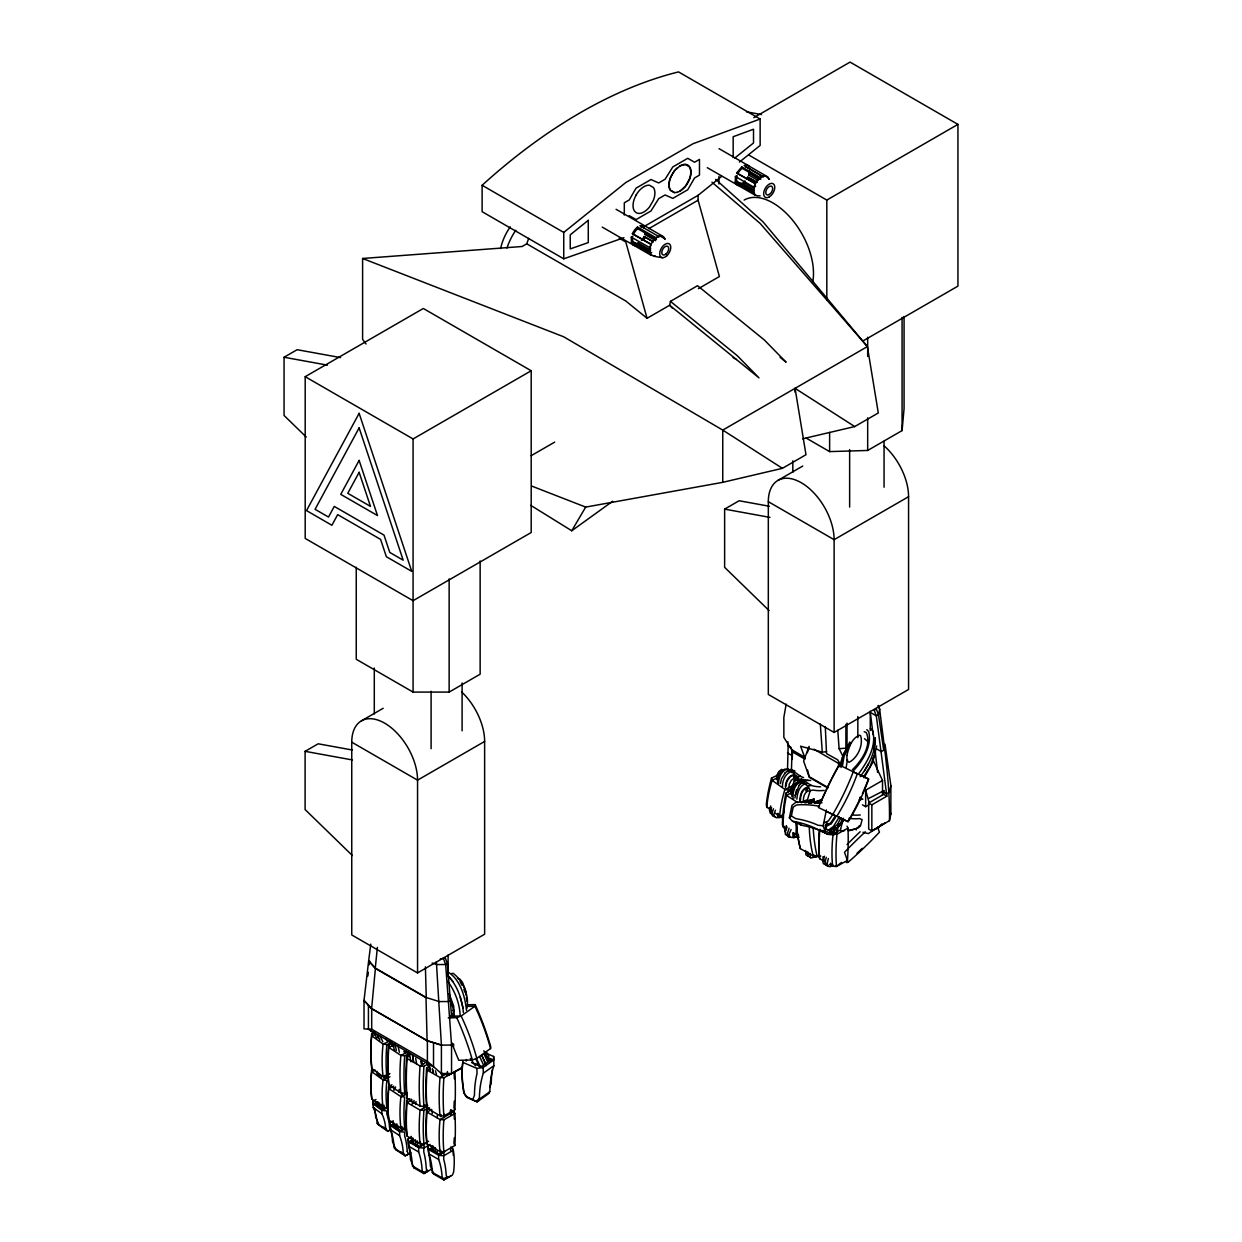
<?xml version="1.0" encoding="UTF-8"?>
<svg xmlns="http://www.w3.org/2000/svg" width="1242" height="1242" viewBox="0 0 1242 1242"><rect width="100%" height="100%" fill="white"/><g stroke="black" fill="none" stroke-linecap="round" stroke-linejoin="round"><path stroke-width="1.5" d="M462.971 1060.947A103.66 65.267 54.7 0 0 464.291 1093.224L467.101 1097.571L477.13 1101.871L478.651 1100.723L479.396 1097.54A121.654 76.585 54.7 0 1 483.355 1073.197L483.107 1067.515L493.633 1060.063L493.664 1056.476L486.662 1053.464M471.556 1062.547L483.107 1067.515L476.85 1068.399L462.831 1062.376L462.614 1064.13A113.752 71.617 54.7 0 0 463.778 1092.649L465.781 1096.282L477.13 1101.871L489.177 1093.271L489.907 1090.088A121.654 76.585 54.7 0 1 493.866 1065.745L493.664 1056.476M791.449 770.614L792.054 749.376M461.574 1067.468L461.543 1068.399L447.772 1075.401L445.831 1074.283M777.849 780.55L779.712 774.061L784.028 769.993M785.907 786.279L786.931 781.451L789.881 777.073L792.086 775.722L793.793 776.126L794.492 779.634M412.235 1104.138L412.344 1101.794M415.418 1139.768L415.651 1145.264M417.421 1140.917L417.576 1146.366M420.417 1141.786L420.557 1146.242M433.458 1146.506L433.613 1151.707M435.383 1147.624L435.616 1152.855M432.185 1113.531L432.294 1111.295M437.262 1117.862L437.37 1115.13M396.943 1128.947L396.788 1123.855M393.916 1090.259L394.024 1088.07M401.492 1095.242L401.601 1093.053M379.478 1102.958L379.648 1107.383L379.276 1105.24M381.154 1104.185L381.325 1108.609M384.011 1105.209L384.151 1108.842M376.792 1073.228L376.9 1071.318M377.584 1075.308L377.723 1072.979M379.276 1076.535L379.4 1074.206M379.338 1076.597L379.478 1074.268M381.03 1077.823L381.154 1075.494M383.918 1078.413L384.026 1076.504M794.911 797.954L796.464 789.974M796.852 799.196C797.255 793.436 799.227 785.518 805.453 783.764L806.679 784.199M792.194 759.452L792.598 750.106M638.093 244.876L638.248 242.966A8.973 5.185 -60 0 1 633.948 242.827L649.457 251.769M842.48 765.677L844.032 756.456L850.646 742.809M846.159 767.447L847.463 759.638M787.506 770.024L788.158 745.247M787.055 834.593L789.089 828.259M806.229 438.1L829.625 451.607L867.677 450.458L902.08 430.586L904.067 408.618L904.067 316.524M453.594 1046.323L453.594 1043.87L451.545 1045.065L441.407 1045.112L427.093 1040.563L371.622 1008.535L375.41 968.449L368.657 960.827L370.768 944.106M440.273 959.01L445.257 957.97L447.384 963.528L450.349 1000.447L448.471 1001.533L439.233 1001.58L426.254 997.512L375.27 968.077L377.397 947.367M466.247 1061.165L466.433 1059.488M367.865 976.026L368.3 972.284M369.153 964.801L369.588 961.06M805.282 756.207L804.925 759.11L793.001 752.233M411.273 1101.049L411.49 1099.248M423.786 1108.283L424.469 1104.681M792.21 793.545L793.7 787.723L796.79 783.593M450.598 1150.325L450.799 1146.971M440.848 1116.682L441.112 1114.633M443.736 1117.722L444.419 1114.276M454.386 1016.515L453.672 1005.958L449.092 993.678M760.104 195.832C744.626 197.571 760.756 166.288 769.015 179.236M762.728 176.38L744.144 165.496A11.225 6.474 -60 0 1 749.299 166.242L767.898 176.985L769 179.112M770.242 808.231L770.863 811.15M778.299 813.96L778.92 816.879L782.32 816.677M781.28 815.14L781.792 817.609L783.531 817.81M805.856 851.034L805.856 854.822L808.123 856.095M807.859 855.971L807.781 852.136M807.564 854.356L807.859 852.183M809.768 853.301L810.653 858.082L815.932 856.778M404.861 1094.901L405.575 1091.532M780.473 783.531L781.404 778.967L785.301 772.71M384.523 1077.109L384.818 1075.355M387.225 1078.304L388.715 1074.004M786.155 704.136L783.842 717.426L783.842 737.36L791.542 749.625L804.599 757.154L800.624 746.209L822.282 752.155L826.598 751.643M413.508 1103.362L414.021 1100.428M415.511 1104.511L416.023 1101.576M468.389 1004.762L475.205 1004.623L474.91 1006.253A185.182 116.593 54.7 0 1 490.528 1048.574L476.773 1058.324L472.379 1060.016L458.764 1060.28A349.359 219.943 54.7 0 1 451.715 1042.659M632.892 236.213L631.278 237.144L631.433 242.656L650.032 253.399L651.429 255.293M490.528 1048.574L490.807 1046.959A233.217 146.835 54.7 0 0 475.205 1004.623M649.877 247.872L650.979 244.488L632.38 233.744A11.225 6.474 -60 0 1 637.519 227.053L656.118 237.796L656.381 239.442L637.783 228.714L637.519 227.053M841.998 759.281L841.036 767.525M874.104 749.563L875.284 737.701C875.626 752.233 868.795 765.383 860.147 776.7M876.681 746.007L872.707 762.557L864.059 777.771M780.085 357.308L786.093 362.198L764.327 339.966L697.554 285.691L670.432 301.356L669.671 305.253L647.066 318.294L625.782 300.999L526.748 243.82L522.09 246.506L362.602 258.476L362.602 339.345L366.017 343.987M784.307 826.303L784.183 828.461L785.441 829.33M785.674 828.181L785.534 830.727M793.886 833.366L794.29 836.658L797.938 836.208M796.976 834.313L797.333 837.092L799.165 837.217M395.003 1089.7L395.546 1086.952M398.651 1092.091L399.21 1089.358M828.01 834.376A121.654 99.189 -65.1 0 0 802.844 825.557L792.551 821.288L789.384 817.919L791.961 805.375L795.843 802.332A103.66 84.534 -65.1 0 1 818.711 802.953M795.097 795.423L799.118 785.41M789.384 817.919L791.371 815.978L793.203 807.098L796.495 804.987A113.752 92.762 -65.1 0 1 819.456 806.322M838.536 825.185L837.092 832.202L833.677 834.888L824.967 830.851L823.151 825.744L826.396 809.955M826.784 822.002L824.967 830.851L819.301 830.324A121.654 99.189 -65.1 0 0 794.135 821.521L792.551 821.288M827.11 823.229L825.946 828.926L833.786 832.559L834.562 828.756M834.764 829.578L833.677 834.888L828.01 834.36L819.301 830.324M878.373 705.518L879.662 709.135C884.071 746.24 890.11 783.034 889.458 820.698L871.853 830.851L868.67 829.019L868.67 803L883.683 794.321L886.866 796.169L876.324 715.889L874.213 710.315L876.355 709.073L878.482 714.647L883.714 750.246L881.354 751.612L876.402 748.755M885.003 744.222L890.871 785.612L889.458 792.225L886.866 793.731L882.519 791.216M889.458 820.698L890.871 814.084L890.871 785.612M822.965 856.716L823.151 860.985M825.293 859.774L825.619 865.037M824.874 862.01L826.349 857.322M735.264 182.217L736.879 181.285A8.973 5.185 -60 0 1 737.049 175.572L735.419 176.519L735.264 182.217L753.863 192.96L755.058 194.932M757.899 180.385L748.6 175.013L750.649 172.296M735.419 176.519L754.018 187.263L755.322 183.723L736.708 172.98L741.753 166.878L760.352 177.622L760.834 179.081L742.235 168.338L741.753 166.878M658.493 236.523L656.118 237.796M843.458 818.276L840.229 830.619L841.3 830.681A84.239 48.64 -60 0 0 844.544 830.681M773.487 808.775L771.95 812.641L772.493 815.482M772.027 812.687L772.555 810.84M777.958 813.324L777.508 816.134L778.703 817.717L782.786 816.988M790.626 792.536L794.259 780.55L797.116 779.945A93.445 49.664 -57.7 0 0 800.64 780.442M797.038 783.174L798.063 779.774L801.292 779.091A86.893 46.187 -57.7 0 0 810.684 780.473M805.856 790.906L807.843 787.009M806.508 791.17L808.045 786.093L811.259 785.41A86.893 46.187 -57.7 0 0 820.667 786.791M807.114 800.935L810.234 790.657L808.045 786.093L798.063 779.774L794.259 780.55M840.042 764.591L843.877 753.49L849.807 741.986M875.501 752.45L869.959 766.733L863.749 776.592M793.576 832.668L792.862 835.897L793.995 837.62L798.42 836.534M526.748 243.82L528.688 238.371M809.07 746.364L803.621 761.144L809.07 776.607L828.321 787.707M795.47 781.001L797.411 777.709M796.557 780.1L797.845 776.793L800.578 776.343A67.27 34.108 -54.6 0 0 803.652 777.57M807.269 752.73L809.241 747.777M824.44 856.219L822.965 862.631L823.617 863.889L826.458 864.494M828.352 858.486L826.877 864.898L827.529 866.14L830.37 866.761M839.344 816.894L833.444 826.442L828.166 830.339M841.036 817.671L837.651 824.067M842.806 818.494C840.197 824.362 836.161 831.364 829.221 832.388M842.324 757.527L844.933 751.767M835.618 815.559L830.572 823.104L825.123 825.418M843.784 819.627L841.113 824.222L836.285 827.948M770.723 805.949L769.45 810.405L770.645 811.989M771.577 807.424L770.024 812.858L772.866 815.016M775.474 810.188L773.937 814.038L774.403 816.832L776.762 817.795L780.364 816.662M786.388 825.557L784.649 830.696L785.782 832.419M787.149 827.032L785.177 831.519L785.456 834.64L789.726 835.136M791.123 829.547L789.151 834.019L789.415 837.155L793.685 837.636M845.585 750.323L847.168 747.575M864.587 770.677L868.562 763.83M466.65 1008.846C469.895 996.612 463.188 980.575 452.988 973.247L451.529 973.666M530.753 505.354L571.755 530.769L585.681 507.093L722.751 482.331L782.413 468.327L805.98 454.712L795.066 388.342L854.729 426.565L878.296 412.965L867.397 346.58L762.976 221.775L715.609 179.376M835.4 817.671L831.519 823.306L825.247 826.877M842.573 821.009L838.692 826.644L834.376 829.827M881.773 823.927L878.342 827.933L874.725 829.144M753.149 191.47L737.655 182.527L736.366 184.328A11.225 6.474 -60 0 0 739.533 185.524M745.464 167.096A8.973 5.185 -60 0 1 748.01 168.058L749.299 166.242M859.697 825.511L857.166 828.181A76.771 44.324 -60 0 1 849.124 830.681M858.703 773.673C867.459 761.657 876.899 746.038 872.629 730.7L870.316 728.417M837.729 824.098L829.935 831.146M452.942 1072.653L448.626 1075.355L446.266 1073.414M837.745 826.427L839.639 824.315M799.041 785.363L800.609 783.811M472.876 1099.341L474.444 1095.32A130.984 82.469 54.7 0 1 477.052 1073.414L476.85 1068.399M489.705 1087.418L491.273 1083.397M853.518 770.645C863.066 760.57 872.21 745.852 868.686 731.522L866.792 729.659M452.15 1016.499L453.718 1010.538L449.495 996.006M841.533 862.383L838.769 864.665M852.385 769.698C861.669 760.772 871.868 745.604 866.326 732.578L864.199 731.709M785.223 772.648L789.664 770.102L791.744 771.422M835.198 827.265L829.858 831.115M760.352 177.622L762.759 176.24M623.965 237.703L563.744 258.817L563.744 232.425L625.782 182.543L692.958 143.761L760.135 119.03L760.135 145.438L739.456 162.065M734.612 158.169L753.521 142.97L753.521 129.23L733.168 136.729L733.168 157.455M643.868 226.634L698.097 195.32L721.742 176.317M679.84 191.221L685.305 186.378L689.31 179.438A15.463 8.927 -60 0 0 689.31 166.816L685.305 164.503L679.84 165.962M571.755 530.769L612.663 501.256M483.34 1073.181L493.866 1065.729M476.897 1100.567L479.691 1098.58M479.381 1099.108L489.891 1091.656M450.023 977.749L447.384 975.327C457.227 984.844 462.148 999.22 463.375 1012.541M452.833 981.444L449.899 977.842M460.27 997.373L463.08 1008.147M800.531 783.764L803.512 782.538M885.624 822.608L868.267 833.584L862.957 832.311M306.293 437.075L284.061 415.465L284.061 357.246L297.133 349.701L340.572 357.603M305.19 376.683L423.32 308.482L531.203 370.753L531.203 532.508L413.074 600.693L305.19 538.423L305.19 376.683L413.074 438.954L531.203 370.753M753.785 117.679L850.056 62.1L957.939 124.386L957.939 286.126L863.33 340.743M648.79 228.683L698.097 200.21L698.097 195.32M655.652 240.715L644.8 234.443L646.399 233.512L655.714 238.883M631.433 242.656L633.063 241.709L650.125 251.552M754.018 187.263L755.664 186.316M650.032 253.399L651.677 252.452M748.817 155.048L826.815 200.086L957.939 124.386M698.408 288.656L719.397 276.547L698.097 200.21M531.172 455.69L554.693 442.121M352.355 855.505L305.097 809.551L305.097 751.332L318.169 743.803L352.154 749.982M769.093 610.598L724.629 567.346L724.629 509.127L739.13 500.759L769.341 506.255M361.391 720.872L383.188 708.282M777.942 480.375L802.767 466.045M356.252 567.19L356.252 659.285L413.074 692.089L449.138 692.089L480.142 674.204L480.142 560.996M484.628 741.443L417.56 780.162L351.75 742.173L351.75 934.947L417.56 972.936L484.628 934.217L484.628 741.443A46.528 26.874 60 0 0 461.62 691.918M908.57 496.691L834.112 539.68L768.317 501.675L768.317 694.449L834.112 732.454L908.57 689.465L908.57 496.691A46.528 26.874 60 0 0 884.18 445.909M447.384 963.528L445.676 964.522L437.262 964.553L432.107 963.047M868.717 804.925L865.658 806.695L865.658 790.207L882.519 780.473L872.241 758.241M427.077 1104.573L423.926 1106.389L420.075 1106.079L407.19 1098.642L406.646 1096.407A312.177 180.245 -60 0 1 406.646 1056.337L409.798 1054.52M868.67 803L871.853 804.832L886.866 796.169M424.702 1063.323L420.075 1066.009L407.19 1058.557L406.646 1056.337M420.075 1106.079A247.639 142.97 -60 0 1 420.075 1066.009L423.926 1066.319L428.645 1063.587M454.898 1071.473A425.432 245.621 -60 0 1 454.898 1109.68L443.875 1116.03L440.025 1115.735L427.139 1108.283L426.611 1106.063A283.766 163.835 -60 0 1 426.611 1067.856L429.748 1066.04M430.229 1068.306L427.139 1070.076A225.128 129.975 -60 0 0 427.139 1108.283M446.204 1073.957L440.025 1077.528L427.139 1070.076L426.611 1067.856M440.025 1115.735A225.128 129.975 -60 0 1 440.025 1077.528L443.875 1077.839L462.412 1067.251M428.645 1141.227L423.926 1143.944L420.075 1143.649L407.19 1136.197L406.646 1133.977A218.996 126.436 -60 0 1 406.646 1100.428L409.798 1098.611M411.816 1099.977L407.19 1102.648A173.833 100.369 -60 0 0 407.174 1136.197M427.791 1105.628L420.075 1110.1A173.833 100.369 -60 0 0 420.075 1143.649M406.646 1100.428L407.19 1102.648L420.075 1110.1L423.926 1110.395L428.645 1107.678M450.706 1109.665L453.935 1111.528L454.898 1113.5A298.282 172.219 -60 0 1 454.898 1145.481L443.875 1151.846L440.025 1151.536L427.139 1144.099L426.611 1141.864A199.093 114.947 -60 0 1 426.611 1109.882L429.748 1108.066M431.766 1109.432L427.139 1112.118A158.06 91.256 -60 0 0 427.139 1144.099M430.198 1144.394L423.786 1148.105L423.786 1151.955A106.362 61.401 -60 0 1 426.223 1168.582L427.434 1171.563L423.848 1173.581L413.99 1167.899L410.465 1159.485A106.362 61.401 -60 0 0 408.013 1142.857L408.013 1138.992L411.226 1137.144M426.611 1109.882L427.139 1112.118L440.025 1119.554L443.875 1119.865L454.898 1113.5M413.369 1139.318L408.835 1141.941L408.835 1146.304A98.599 56.93 -60 0 1 412.297 1164.717L413.99 1167.899M413.384 1139.752L410.419 1141.476L419.284 1146.599L422.264 1144.876M410.419 1142.624L413.384 1140.917M424.733 1144.146L418.694 1147.624L408.835 1141.941L408.013 1138.992M433.318 1146.987L428.785 1149.611L428.785 1153.771L438.643 1159.469A90.154 52.055 -60 0 1 442.105 1176.919L443.813 1179.9L452.274 1175.227L453.563 1172.401A84.239 48.64 -60 0 0 453.563 1151.474L452.243 1147.453L452.523 1148.834A76.771 44.324 -60 0 1 453.346 1155.448M433.349 1148.524L430.369 1150.247L430.369 1149.145L433.349 1147.422M443.704 1151.691L439.233 1154.268L430.369 1149.145M444.683 1151.815L438.643 1155.293L428.785 1149.611L427.962 1146.661L427.962 1150.34A97.047 56.03 -60 0 1 430.415 1166.129L433.955 1174.202L443.813 1179.9L450.691 1175.926M438.643 1159.469L438.643 1155.293L443.736 1155.774L453.361 1150.216M427.574 1170.29L423.755 1172.495L412.344 1165.928M432.309 1168.753L423.848 1173.581L422.156 1170.414A98.599 56.93 -60 0 0 418.678 1152.002L418.694 1147.624L423.786 1148.105M447.524 1176.593L443.704 1178.813L432.294 1172.386L432.247 1171.237A90.154 52.055 -60 0 0 428.769 1153.771M786.76 771.251L790.906 770.506M834.655 833.04L839.297 830.463M847.976 828.119A298.282 172.219 -60 0 1 847.463 860.396L836.456 866.512L832.606 866.171A158.06 91.256 -60 0 1 833.118 833.894L836.968 834.236L847.976 828.119L847.013 826.178M818.68 856.235L814.348 857.306L813.386 855.148M786.233 828.771L782.972 826.706L782.382 824.455A191.392 101.72 -57.7 0 1 785.875 793.157L792.023 789.943M791.573 792.753L786.465 795.408A151.959 80.761 -57.7 0 0 782.972 826.722M801.214 802.782L806.322 800.112M811.057 800.205L814.147 798.59A286.716 152.378 -57.7 0 1 813.991 801.137M868.826 798.404L884.226 790.486M409.72 1053.294L404.706 1055.84A272.774 167.328 -56.7 0 0 404.706 1093.302L400.902 1092.851L388.87 1084.949L388.575 1082.698A272.774 167.328 -56.7 0 1 388.591 1045.252L391.929 1043.544M393.792 1044.988L388.87 1047.487A216.418 132.754 -56.7 0 0 388.87 1084.949M407.454 1052.067L400.902 1055.389L388.87 1047.487L388.575 1045.252M388.575 1086.455L388.87 1088.691L400.902 1096.593L404.706 1097.043A191.392 117.4 -56.7 0 0 404.706 1128.404L400.902 1127.953L388.87 1120.051L388.575 1117.8A191.392 117.4 -56.7 0 1 388.591 1086.455L391.929 1084.747M393.792 1086.191L388.87 1088.691A151.959 93.212 -56.7 0 0 388.87 1120.051M407.454 1093.271L400.902 1096.593A151.959 93.212 -56.7 0 0 400.902 1127.953M407.236 1151.381L408.525 1154.16L405.094 1155.836L395.887 1149.782L392.519 1141.708A93.445 57.318 -56.7 0 0 389.91 1126.168L389.91 1122.566L393.326 1120.827M393.621 1123.901L390.407 1125.531L390.407 1129.615A86.893 53.297 -56.7 0 1 394.087 1146.816L395.887 1149.782M395.204 1124.6L392.037 1126.199L392.037 1125.128L400.312 1130.562L405.063 1128.155M404.426 1129.133L399.598 1131.571L390.407 1125.531L389.91 1122.566M410.947 1152.871L405.094 1155.836L403.277 1152.871A86.893 53.297 -56.7 0 0 399.598 1135.669L399.598 1131.571L404.644 1132.238L404.644 1135.84A93.445 57.318 -56.7 0 1 407.236 1151.381M771.111 810.234L766.842 807.207L766.298 804.894A145.066 73.573 -54.6 0 1 771.546 778.035L777.725 775.163M777.213 777.958L772.105 780.349A115.273 58.467 -54.6 0 0 766.842 807.207M793.436 785.472L784.897 789.446A115.273 58.467 -54.6 0 0 779.65 816.304L783.469 817.096M771.546 778.035L772.105 780.349L784.897 789.446L788.717 790.238L791.806 788.794M390.345 1043.063L386.852 1044.646A206.669 132.242 -53.9 0 0 386.852 1077.233L383.079 1076.674L371.762 1068.431L371.684 1066.179A206.669 132.242 -53.9 0 1 371.684 1033.592L375.162 1032.009M375.193 1034.275L371.762 1035.844A164.053 104.98 -53.9 0 0 371.762 1068.431M389.941 1040.951L383.079 1044.087L371.762 1035.844L371.684 1033.592M375.193 1070.123L371.762 1071.691A115.273 73.759 -53.9 0 0 371.762 1098.968L383.079 1107.212L386.852 1107.771A145.066 92.824 -53.9 0 1 386.852 1080.493L383.079 1079.935L371.762 1071.691L371.684 1069.44A145.066 92.824 -53.9 0 0 371.684 1096.717L371.762 1098.968M389.941 1073.538L383.079 1076.674A164.053 104.98 -53.9 0 1 383.079 1044.087L386.852 1044.646M389.941 1076.798L383.079 1079.935A115.273 73.759 -53.9 0 0 383.079 1107.212M373.423 1105.318A71.772 45.923 -53.9 0 0 372.988 1104.076L372.988 1100.94L376.031 1099.543M376.559 1102.384L373.205 1103.921L373.205 1107.46A67.27 43.035 -53.9 0 1 377.071 1122.302L377.723 1124.227L387.597 1131.136L390.888 1129.972L389.553 1127.596A71.772 45.923 -53.9 0 0 386.836 1114.167L386.836 1111.031L381.868 1110.224L373.205 1103.921L372.988 1100.94M378.173 1102.989L374.882 1104.495L378.173 1102.042M374.882 1103.564L382.676 1109.23L387.613 1106.964M386.899 1107.926L381.868 1110.224L381.868 1113.779A67.27 43.035 -53.9 0 1 385.734 1128.605L387.597 1131.136L390.656 1129.739M818.245 855.831L815.575 856.576L814.24 855.241M820.745 856.033L818.478 856.669L817.345 855.536M677.014 192.432L680.073 191.097A15.463 8.927 -60 0 0 687.804 182.931L689.543 179.314A15.463 8.927 -60 0 0 680.073 165.838L674.375 170.822L670.37 177.746A15.463 8.927 -60 0 0 670.37 190.383L674.375 192.696L677.247 192.293M830.96 824.067L827.979 824.766M804.909 802.891L807.393 802.472M806.927 801.975L811.321 802.301M808.837 803.093L811.957 802.627M808.93 803.139L810.467 802.518M448.253 1017.85L456.761 1017.695L461.155 1015.987L474.91 1006.253L467.271 1006.393M822.018 802.767A98.599 56.93 -60 0 1 810.141 800.143L802.875 801.571L805.965 801.23A106.362 61.401 -60 0 0 807.238 801.587M802.534 438.83L854.729 426.565M836.316 865.565L837.465 865.317M798.001 781.513L798.854 781.342M810.234 790.657L813.075 790.036A93.445 49.664 -57.7 0 0 824.16 790.409M837.791 730.265L839.095 748.662L847.028 748.119L847.028 723.108M859.107 799.77L862.833 799.165L859.774 797.395M846.314 862.585L847.991 862.321A283.766 163.835 -60 0 0 879.398 832.202L877.675 827.156M793.359 834.345L794.414 834.205M860.287 814.954L859.34 815.047A90.154 52.055 -60 0 1 851.702 814.907M665.06 239.38C657.577 226.649 640.67 255.65 655.357 256.038M771.111 808.977L768.891 808.2M820.388 802.767L819.534 802.813A106.362 61.401 -60 0 1 813.883 802.705M443.565 958.948L445.676 964.522L451.545 1045.065L451.545 1073.523L441.407 1073.569L427.388 1061.367L371.7 1029.214L364.015 1028.888L364.015 1000.431L368.657 960.827L375.27 968.077M449.697 1016.22L461.155 1015.987A185.182 116.593 54.7 0 1 476.773 1058.324M823.834 822.841L828.461 820.884L832.73 814.488A233.217 190.166 -65.1 0 0 853.238 771.856L868.717 779.091A185.182 150.996 -65.1 0 1 848.115 821.754L818.4 807.502A349.359 284.868 -65.1 0 1 839.002 764.839L839.344 764.963A277.013 225.873 -65.1 0 0 831.829 778.843M826.722 865.627L828.367 865.596M828.461 865.643L825.542 864.991M833.599 866.171L831.271 865.658L830.665 863.19M796.277 782.77C791.666 783.64 790.083 790.191 790.968 794.275M797.861 783.065L798.839 783.065M808.946 790.781C804.335 791.651 802.736 798.202 803.636 802.285M457.491 978.339L459.85 979.069L462.521 982.453L465.579 990.402L466.169 995.525M796.277 823.275A218.996 126.436 -60 0 0 799.786 846.112L800.329 848.596L813.231 856.033L817.065 856.095A218.996 126.436 -60 0 1 813.199 827.886M390.469 1041.805L387.023 1040.765L385.765 1038.933M823.151 825.744L818.152 825.278A130.984 106.812 -65.1 0 0 795.672 818.618L791.371 815.978M832.28 832.419L833.786 832.559M788.36 836.642L789.896 836.86M404.706 1055.84L400.902 1055.389A216.418 132.754 -56.7 0 0 400.902 1092.851M792.769 832.901L798.59 835.338M773.393 816.149L774.853 816.429M832.435 865.208L833.522 865.379M653.463 256.209L662.421 257.715M746.411 111.811L761.532 114.575M284.061 357.246L327.5 365.148M724.629 509.127L769.947 517.386M305.097 751.332L352.309 759.933M810.11 857.259L807.781 855.924M632.38 233.744L650.715 243.913M641.477 240.467A8.973 5.185 -60 0 0 644.024 236.585L653.059 241.383M371.622 1008.535L364.015 1000.431L371.7 1008.737L427.388 1040.889L441.407 1045.112L441.407 1073.569M785.86 769.419L784.913 769.14C779.634 770.661 776.359 777.632 777.787 782.817M674.608 192.557L670.602 190.243A15.463 8.927 -60 0 1 677.247 167.903M802.705 781.684L801.494 781.265C794.709 783.423 792.489 792.458 793.11 798.885M803.434 782.491L804.738 782.972M799.708 782.429L798.715 782.087C793.157 783.857 791.34 791.263 791.853 796.51M807.921 787.63L806.927 787.273C801.369 789.043 799.553 796.448 800.065 801.711M736.708 172.98L754.981 183.288M746.504 179.143A8.973 5.185 -60 0 0 747.731 177.14L756.688 182.077M362.602 258.476L563.744 336.815L722.751 430.089L782.413 468.327M531.747 486.088L585.681 507.093M864.541 738.695L867.49 741.272L867.956 744.113M487.035 1057.221L493.633 1060.063M487.873 1058.308L491.258 1059.768L481.787 1066.474L475.049 1063.571M487.935 1059.814L491.32 1061.258M448.222 972.129C460.503 979.954 465.005 996.55 466.495 1010.351M860.551 775.07L868.5 778.936A233.217 190.166 -65.1 0 1 864.028 789.912M839.002 764.839L857.322 773.813A185.182 150.996 -65.1 0 1 836.72 816.475L826.908 811.647M843.147 819.27L847.898 821.599A233.217 190.166 -65.1 0 0 858.501 801.882M429.142 1066.273L426.782 1064.068M760.135 119.03L678.52 71.912A505.215 291.684 -60 0 0 482.113 185.275L482.129 211.699L563.744 258.817M719.025 148.652L747.886 165.31M748.01 168.058L763.504 177.001M750.246 174.066L759.545 179.422M747.731 177.14L757.03 182.512M745.045 180.882A8.973 5.185 -60 0 1 743.43 182.248L754.282 188.505M754.173 190.29L741.769 183.133A8.973 5.185 -60 0 1 740.185 183.49M736.879 181.285L753.925 191.128M741.505 185.089L744.61 186.874M707.303 167.686L754.965 195.072M629.244 215.673L636.059 219.601L650.994 210.969L658.695 198.673L665.107 194.963L672.807 198.378L687.742 189.762L694.557 177.963L699.479 175.122L699.479 159.395L694.557 162.236L687.742 158.308L672.807 166.94L665.107 179.236L658.695 182.947L650.994 179.531L636.059 188.147L629.244 199.946L624.307 202.788L624.307 215.021M616.094 209.293L663.554 236.694L664.858 238.728L660.216 236.042M659.238 236.787L639.925 225.671L644.955 225.951L643.744 227.829A8.973 5.185 -60 0 0 641.058 227.177M644.024 236.585L653.323 241.957M631.278 237.144L650.746 248.214M638.248 242.966L650.653 250.139M639.646 245.776L648.945 251.148M602.261 227.115L651.336 255.433M619.121 238.122L625.782 241.973L647.066 318.294M482.129 185.291L563.744 232.425M733.153 357.634L736.444 359.528M813.929 749.174L838.195 763.178L839.173 766.702M791.17 747.513L787.878 745.604L787.878 741.784M787.506 752.947L792.194 755.648M862.414 804.816L865.658 806.695M827.529 787.863L809.334 777.368L807.579 770.071M810.141 800.143L815.078 802.984M806.632 800.531L811.569 803.372M855.365 829.237L856.39 829.842M819.223 829.842A199.093 114.947 -60 0 0 819.177 856.545L819.72 858.734L824.548 861.513M829.377 864.308L832.606 866.171M375.41 968.449L426.006 997.668L427.093 1040.563M370.582 1030.829L372.383 1031.869M406.336 1051.415L409.425 1053.216L410.9 1061.755M414.844 1145.186L417.809 1146.894M408.835 1146.304L418.694 1152.002M807.874 788.779L807.052 788.266C801.928 789.074 800.345 795.982 800.469 800.469M801.292 779.091L811.259 785.41M797.892 802.627L786.465 795.408L785.875 793.157M452.507 1010.258L454.029 1011.236M433.955 1174.202L432.294 1172.386M396.167 1128.931L398.93 1130.732M390.407 1129.615L399.598 1135.654M400.7 1151.846L403.634 1153.787M394.133 1147.95L403.34 1154.004M799.522 824.145L801.261 825.325M800.578 776.343L790.781 769.388A67.27 34.108 -54.6 0 0 794.942 770.909M793.638 773.813L797.845 776.793L799.134 779.929M793.747 775.738L796.681 777.834M775.381 813.262L779.65 816.304M377.04 1119.88L375.705 1117.505A71.772 45.923 -53.9 0 0 374.184 1107.864M379.555 1107.911L382.676 1110.177L382.676 1109.23M373.205 1107.46L381.868 1113.779M383.561 1127.022L386.324 1129.04M377.102 1123.28L385.765 1129.599M772.415 815.42L773.471 816.211M787.397 835.866L788.453 836.704M670.432 301.356L737.205 355.631L758.971 377.847L669.671 305.253L672.217 308.032M711.992 182.217L760.135 223.42L867.397 346.58L722.751 430.089L722.751 482.331M470.268 1058.432L475.531 1065.869M447.399 1178.037L446.188 1175.227A97.047 56.03 -60 0 0 443.736 1159.454L443.736 1155.774M789.757 770.024L787.77 768.751C781.56 770.413 778.315 777.989 778.579 783.997M806.229 852.617L805.266 850.475M404.923 1050.996L406.181 1052.502M442.012 1073.088L443.27 1074.656M447.71 981.273C454.82 990.961 459.447 1002.791 460.13 1014.838M407.329 1052.828L408.401 1054.334M382.846 1041.852L380.285 1036.511M378.329 1037.893L377.304 1034.788L379.866 1040.128M373.143 1031.652L374.416 1033.484M376.761 1038.328L374.199 1032.987M483.821 1050.763L488.51 1059.597M486.429 1051.958L488.867 1056.414M475.702 1058.681L479.598 1066.8M783.469 770.444L781.591 769.388L778.781 771.561L776.7 775.676L776.56 779.324M403.836 1051.384L405.094 1053.433M392.488 1046.152L390.392 1041.277M394.832 1051.229L391.975 1042.519M840.477 764.467L837.589 759.747L826.52 753.615L825.293 726.523M440.926 1073.461L442.199 1075.603M429.577 1068.322L427.481 1063.276M378.375 1104.837L377.397 1102.275M460.114 981.692L462.117 985.372M483.992 1054.039L487.532 1061.615M479.816 1056.989L483.355 1064.565M476.959 1059.519L479.862 1065.729M839.095 748.662L843.256 757.015M454.898 1109.68L453.935 1107.709A337.203 194.684 -60 0 0 454.246 1101.157M454.898 1145.481L453.935 1143.509A236.492 136.542 -60 0 0 454.246 1137.998M450.256 1110.643L451.048 1114.819M377.615 1105.054L376.776 1101.933M878.218 705.596L879.662 709.135L878.482 714.647L876.324 715.889L870.3 712.396L873.11 734.752M485.405 1063.121L481.865 1055.545L486.227 1065.636M377.677 1121.526L378.934 1124.817M421.628 1061.258L422.528 1063.82M837.434 832.357L836.813 829.64M463.903 989.439L464.865 992.234M889.8 810.948L890.871 814.084M847.991 862.321L844.529 852.26A425.432 245.621 -60 0 1 865.348 831.798M791.666 771.375L792.225 772.881M432.93 1150.868L432.169 1147.173M786.962 834.531L787.475 835.928M436.377 961.774L441.407 1045.112M412.965 1143.323L412.22 1139.442M399.381 1052.238L398.077 1046.028M396.4 1050.515L394.956 1044.243M435.445 1070.821L436.47 1074.377M432.464 1069.098L433.489 1072.653M432.34 1069.036L433.365 1072.591M430.384 1070.868L429.08 1064.472M865.658 790.207L869.105 802.394M420.603 1061.01L421.442 1064.192M416.644 1063.975L415.682 1058.308M413.664 1062.252L412.546 1055.048M413.539 1062.174L412.422 1054.97M407.997 1053.728L408.835 1056.911M387.488 1109.634L387.162 1107.026M384.523 1107.46L384.865 1108.889M405.109 1130.919L404.799 1127.907M402.392 1130.313L402.035 1126.758M393.14 1121.837L393.419 1123.249M796.106 780.287L794.026 778.222L791.216 780.395L789.136 784.509L788.996 788.173M443.968 1154.455L443.689 1151.396M441.158 1153.958L440.817 1150.34M431.191 1145.807L431.471 1147.235M424.019 1146.816L423.724 1143.603M420.883 1144.565L421.193 1146.35M413.089 1141.662L412.748 1137.858M411.506 1139.597L411.226 1136.383M466.387 997.668L466.93 1001.254M377.584 1104.014L377.894 1106.11M401.461 1128.233L401.709 1130.22M398.527 1127.752L398.806 1130.173M396.726 1126.572L397.021 1129.009M394.863 1125.345L395.158 1127.783M393.885 1123.265L394.133 1125.252M874.973 749.687L877.628 772.462M440.273 1151.862L440.506 1153.88M437.262 1151.505L437.526 1153.958M413.384 1141.522L413.664 1144.115M395.096 1044.305L395.375 1047.068M447.399 1071.535L447.772 1075.401M743.43 182.248L743.585 183.987M820.31 724.008L822.282 752.155M450.349 1000.447L451.622 1017.446M795.082 778.625L794.616 775.908L792.97 774.868C787.894 776.219 785.239 782.429 785.441 787.35M794.228 776.11L793.654 772.788L791.651 771.515C785.456 773.176 782.212 780.768 782.46 786.76M425.401 966.804L426.254 997.512M402.066 1093.752L402.098 1095.646M432.697 1145.652L432.728 1147.592M902.08 317.393L902.08 430.586M884.056 441.252L884.056 487.206M883.683 791.884L883.683 794.321M882.519 780.473L882.519 795.128M871.853 804.832L871.853 830.851M870.269 711.278L870.269 730.513M867.677 337.25L867.677 356.438M867.677 417.84L867.677 450.458M857.834 716.525L857.834 737.701M849.637 449.62L849.637 507.078M845.895 724.365L845.895 747.467M834.112 732.454L834.112 539.68A46.528 26.874 60 0 0 801.214 482.688A46.528 26.874 60 0 0 768.317 501.675M829.625 432.418L829.625 451.607M826.815 200.086L826.815 300.207M795.066 388.342L795.066 392.208M792.815 460.86L792.815 472.348M718.932 176.317L718.932 184.018M462.102 682.945L462.102 730.824M449.138 578.896L449.138 692.089M448.098 955.005L448.098 974.256M433.52 1042.938L433.52 1066.878L368.424 1029.292L368.424 1005.368M431.098 691.266L431.098 748.709M427.388 1040.889L427.388 1061.367M417.56 972.936L417.56 780.162A46.528 26.874 60 0 0 384.663 723.17A46.528 26.874 60 0 0 351.75 742.173M413.074 438.954L413.074 692.089M374.292 668.025L374.292 713.995M371.7 1008.737L371.7 1029.214M744.16 200.071A57.443 33.161 60 0 1 792.412 219.974A57.443 33.161 60 0 1 812.532 282.865M506.969 248.058A42.026 24.266 -60 0 1 515.803 230.236M500.635 248.571A35.956 20.757 -60 0 1 510.26 226.867M645.157 232.363A8.973 5.185 -60 0 1 644.8 234.443M633.063 241.709A8.973 5.185 -60 0 1 632.52 238.278M633.668 234.07A8.973 5.185 -60 0 1 637.783 228.714M645.312 236.896A11.225 6.474 -60 0 1 643.899 239.473M636.075 245.512A11.225 6.474 -60 0 1 632.721 244.69M749.143 170.946A8.973 5.185 -60 0 1 748.6 175.013M738.788 183.273A8.973 5.185 -60 0 1 737.655 182.527M737.934 173.445A8.973 5.185 -60 0 1 742.235 168.338M783.966 812.796A145.066 73.573 -54.6 0 1 784.276 810.622M788.08 792.567A145.066 73.573 -54.6 0 1 788.717 790.238M820.403 800.034A73.837 39.247 -57.7 0 1 816.553 801.416M822.095 799.848A80.994 43.051 -57.7 0 1 813.805 802.115M808.185 780.318A93.445 49.664 -57.7 0 1 801.851 780.535M796.029 834.966A151.959 80.761 -57.7 0 1 796.665 822.359M819.72 858.734A158.06 91.256 -60 0 1 819.922 829.283M836.456 866.512A199.093 114.947 -60 0 1 836.968 834.236M847.898 830.401A84.239 48.64 -60 0 0 858.377 827.84L860.489 825.883L862.119 819.642L859.681 818.571A97.047 56.03 -60 0 1 848.969 818.276M847.075 844.56A337.203 194.684 -60 0 1 860.101 831.767M862.29 848.302A225.128 129.975 -60 0 1 857.011 853.254M820.745 802.736A277.013 225.873 -65.1 0 1 831.224 780.023M863.501 791.123A233.217 190.166 -65.1 0 1 862.429 793.529M860.784 797.131A233.217 190.166 -65.1 0 1 859.076 800.702M813.231 856.033A173.833 100.369 -60 0 1 809.303 827.871M800.329 848.596A173.833 100.369 -60 0 1 796.526 823.167M440.025 1151.536A158.06 91.256 -60 0 1 440.025 1119.554L453.935 1111.528A236.492 136.542 -60 0 1 454.355 1119.275M443.875 1151.846A199.093 114.947 -60 0 1 443.875 1119.865M454.106 1072.576A337.203 194.684 -60 0 1 454.355 1078.801M443.875 1116.03A283.766 163.835 -60 0 1 443.875 1077.839M456.761 1017.695A233.217 146.835 54.7 0 1 472.379 1060.016M491.273 1083.412A130.984 82.469 54.7 0 1 492.251 1069.89M423.926 1143.944A218.996 126.436 -60 0 1 423.926 1110.395M407.19 1098.642A247.639 142.97 -60 0 1 407.19 1058.557M423.926 1106.389A312.177 180.245 -60 0 1 423.926 1066.304M846.889 755.447L846.997 760.446L849.047 762.309C857.694 757.93 863.532 745.014 860.628 735.714L859.386 735.217C851.639 738.353 848.721 747.948 846.889 755.447M636.23 194.839L634.491 198.472A15.463 8.927 -60 0 0 634.491 211.093L636.23 212.708A15.463 8.927 -60 0 0 649.426 207.088L653.432 200.164A15.463 8.927 -60 0 0 653.432 187.526L649.426 185.213A15.463 8.927 -60 0 0 636.23 194.839M359.124 413.322L306.51 510.602L331.909 525.273L337.669 514.623L380.595 539.401L386.355 556.711L411.754 571.367L359.124 413.322M359.124 427.869L315.08 509.313L328.493 517.045L334.253 506.394L384.011 535.116L389.771 552.426L403.184 560.173L359.124 427.869M359.124 460.409L340.758 494.363L377.49 515.554L359.124 460.409M359.124 472.302L347.776 493.291L370.489 506.394L359.124 472.302M588.273 220.331L570.233 234.831L570.233 248.912L588.273 242.594L588.273 220.331M666.1 253.942A4.906 2.826 -60 0 0 667.699 246.335A4.906 2.826 -60 0 0 661.893 251.427A4.906 2.826 -60 0 0 666.1 253.942M666.628 255.961A7.856 4.533 -60 0 0 669.174 243.789A7.856 4.533 -60 0 0 659.875 251.955A7.856 4.533 -60 0 0 666.628 255.961M769.248 194.513A4.906 2.826 -60 0 0 772.213 186.781A4.906 2.826 -60 0 0 766.205 190.29A4.906 2.826 -60 0 0 769.248 194.513M769.264 196.919A7.856 4.533 -60 0 0 774.014 184.515A7.856 4.533 -60 0 0 764.389 190.15A7.856 4.533 -60 0 0 769.264 196.919"/></g></svg>
